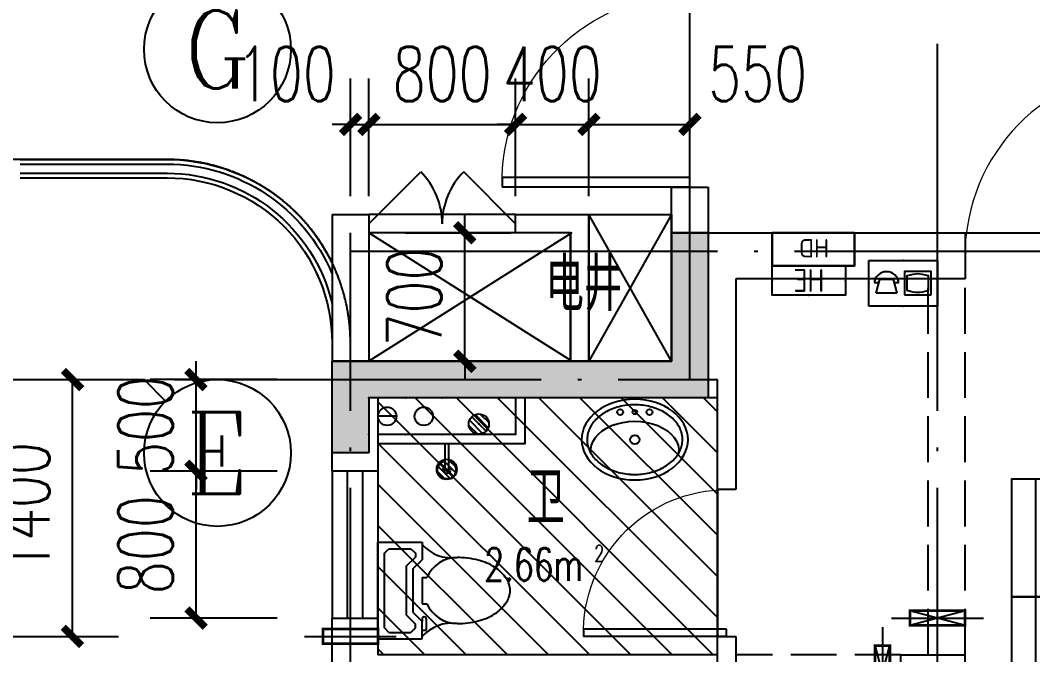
# Model space of a CAD drawing. Extents: x 41972 to 370663, y -1070170 to -56660.
# Drawn here: x 255197 to 260716, y -128537 to -125077 of the extents above; entities that cross this region are included whole.
import ezdxf
from ezdxf.enums import TextEntityAlignment as Align

# ---------------------------------------------------------------- set-up
doc = ezdxf.new("R2010")
doc.units = 0
doc.header["$LTSCALE"] = 1000
doc.header["$MEASUREMENT"] = 0
for name, pattern in [('CG-BZC$0$DASH', [0.35, 0.25, -0.1]), ('DASH', [0.35, 0.25, -0.1]), ('DOTE', [2.42, 2, -0.2, 0.02, -0.2])]:
    doc.linetypes.add(name, pattern=pattern)
doc.layers.get('Defpoints').update_dxf_attribs({"color": 250})
for name, color, linetype in [('0-LH-005填充', 251, 'Continuous'), ('110-bz$0$A-WALL-墙', 4, 'Continuous'), ('110-bz$0$A-WINDOW-门窗', 2, 'Continuous'), ('110-bz$0$A-填充', 8, 'Continuous'), ('110-bz$0$A-洁具及厨具', 157, 'Continuous'), ('A-AXIS_TEXT_轴号文字', 7, 'Continuous'), ('A-AXIS_轴号', 3, 'Continuous'), ('A-COLUMN_结构柱', 4, 'Continuous'), ('A-DOTE_轴线', 215, 'DOTE'), ('A-PUB_DIM_细部尺寸', 64, 'Continuous'), ('A-PUB_HATCH_柱填充', 9, 'Continuous'), ('A-套管', 140, 'Continuous'), ('A-投影线', 5, 'DASH'), ('A-楼板开洞', 1, 'Continuous'), ('A-洁具及厨具', 157, 'Continuous'), ('AXIS_TEXT', 7, 'Continuous'), ('CG-BZC$0$A-套管', 140, 'Continuous'), ('EQUIP-箱柜', 3, 'Continuous'), ('EQUIP-通讯', 3, 'Continuous'), ('fur', 253, 'Continuous'), ('hxt-bzc$0$A-WALL-墙', 4, 'Continuous'), ('hxt-bzc$0$A-WINDOW-门窗', 2, 'Continuous'), ('hxt-bzc$0$A-房间名称', 31, 'Continuous'), ('hxt-bzc$0$A-栏杆、扶手', 163, 'Continuous'), ('hxt-bzc$0$A-看线（阳台、空调板、线脚、雨棚等）', 11, 'Continuous'), ('HXwz$0$A-房间名称', 31, 'Continuous'), ('SG-BZC$0$A-洁具及厨具', 157, 'Continuous'), ('SG-BZC$0$A-立管', 6, 'Continuous'), ('TEL_TEXT', 7, 'Continuous'), ('WALL', 9, 'Continuous')]:
    doc.layers.add(name, color=color, linetype=linetype)
doc.styles.add('_TCH_AXIS', font='COMPLEX', dxfattribs={"bigfont": 'GBCBIG'})
doc.styles.add('_TCH_DIM_T3', font='SIMPLEX', dxfattribs={"width": 0.705882, "bigfont": 'GBCBIG.shx'})
doc.styles.add('_TEL_DIM', font='TSSDENG', dxfattribs={"width": 0.7, "height": 5, "bigfont": 'HZTXT'})
doc.styles.add('COMPLEX', font='COMPLEX')
doc.styles.add('hxt-bzc$0$_TCH_SPACE', font='SIMPLEX', dxfattribs={"bigfont": 'GBCBIG'})
doc.styles.add('HXwz$0$_TCH_SPACE', font='SIMPLEX', dxfattribs={"bigfont": 'GBCBIG'})
doc.styles.get("Standard").update_dxf_attribs({"font": 'gbenor.shx', "bigfont": 'gbcbig.shx'})
doc.dimstyles.new('_TCH_ARCH&&100', dxfattribs={"dimtxt": 297.5, "dimasz": 100, "dimexe": 250, "dimexo": 300, "dimgap": 126.25, "dimtad": 1, "dimdec": 0, "dimzin": 0, "dimdsep": 46, "dimtxsty": '_TCH_DIM_T3', "dimblk": 'ARCHTICK', "dimcen": 0.09, "dimclrt": 7, "dimazin": 2, "dimtfac": 1, "dimtdec": 0, "dimtix": 1, "dimtmove": 2, "dimatfit": 3, "dimfxl": 100, "dimtolj": 1, "dimtzin": 0, "dimarcsym": 0})

# ---------------------------------------------------------------- blocks, each defined once
blk = doc.blocks.new('110-bz$0$A-Toilet-5')
at = {"layer": '110-bz$0$A-洁具及厨具'}
for p, q in [((-264, 0), (-264, 240)), ((-264, 240), (-168, 240)), ((-264, 0), (-264, 240)), ((-264, 240), (-168, 240)), ((-120, 192), (-168, 240)), ((-120, 192), (-168, 240)), ((-72, 240), (-72, 267)), ((-72, 240), (-72, 267)), ((-72, 240), (72, 240)), ((-72, 240), (72, 240)), ((72, 240), (72, 267)), ((72, 240), (72, 267)), ((120, 192), (168, 240)), ((120, 192), (168, 240)), ((216, 264), (156, 264)), ((216, 264), (156, 264)), ((156, 240), (168, 240)), ((156, 240), (168, 240)), ((264, 240), (168, 240)), ((264, 240), (168, 240)), ((216, 240), (216, 264)), ((216, 240), (216, 264)), ((264, 0), (264, 240)), ((264, 0), (264, 240)), ((-228, 180), (-204, 204)), ((-228, 180), (-204, 204)), ((-228, 60), (-228, 180)), ((-228, 60), (-228, 180)), ((-204, 204), (-182.9, 204)), ((-204, 204), (-182.9, 204)), ((-134.9, 156), (-182.9, 204)), ((-134.9, 156), (-182.9, 204)), ((120, 192), (-120, 192)), ((120, 192), (-120, 192)), ((134.9, 156), (182.9, 204)), ((134.9, 156), (182.9, 204)), ((204, 204), (182.9, 204)), ((204, 204), (182.9, 204)), ((204, 204), (228, 180)), ((204, 204), (228, 180)), ((228, 60), (228, 180)), ((228, 60), (228, 180)), ((134.9, 156), (-134.9, 156)), ((134.9, 156), (-134.9, 156)), ((-204, 36), (-228, 60)), ((-204, 36), (-228, 60)), ((228, 60), (204, 36)), ((228, 60), (204, 36)), ((264, 0), (-264, 0)), ((264, 0), (-264, 0)), ((204, 36), (-204, 36)), ((204, 36), (-204, 36))]:
    blk.add_line(p, q, dxfattribs=at)
for centre, radius, start, end in [((0, 604.3), 115.7, 90, 123.5341), ((0, 604.3), 115.7, 90, 123.5341), ((0, 604.3), 115.7, 56.4659, 90), ((0, 604.3), 115.7, 56.4659, 90), ((54.6, 522), 214.5, 123.5341, 147.9946), ((54.6, 522), 214.5, 123.5341, 147.9946), ((-54.6, 522), 214.5, 32.0054, 56.4659), ((-54.6, 522), 214.5, 32.0054, 56.4659), ((141.5, 467.6), 317, 147.9946, 165.4857), ((141.5, 467.6), 317, 147.9946, 165.4857), ((-141.5, 467.6), 317, 14.5143, 32.0054), ((-141.5, 467.6), 317, 14.5143, 32.0054), ((279.2, 432), 459.2, 165.4857, 180), ((279.2, 432), 459.2, 165.4857, 180), ((-279.2, 432), 459.2, 0, 14.5143), ((-279.2, 432), 459.2, 0, 14.5143), ((-393.9, 402.7), 215.9, 311.089, 7.7989), ((-393.9, 402.7), 215.9, 311.089, 7.7989), ((0, 432), 180, 180, 246.4218), ((0, 432), 180, 180, 246.4218), ((0, 432), 180, 293.5782, 0), ((0, 432), 180, 293.5782, 0), ((393.9, 402.7), 215.9, 172.2011, 228.911), ((393.9, 402.7), 215.9, 172.2011, 228.911), ((156, 252), 12, 90, 270), ((156, 252), 12, 90, 270)]:
    blk.add_arc(centre, radius, start, end, dxfattribs=at)
blk = doc.blocks.new('110-bz$0$大便器2')
at = {"layer": '110-bz$0$A-洁具及厨具', "rotation": 180}
blk.add_blockref('110-bz$0$A-Toilet-5', (0, 0), dxfattribs=at)
blk = doc.blocks.new('110-bz$0$linyu')
at = {"layer": '110-bz$0$A-洁具及厨具'}
blk.add_line((0, -10), (0, 10), dxfattribs=at)
for points in [[(0, -50), (0, 50)], [(0, 10), (142.6, 10)], [(0, -10), (142.6, -10)]]:
    blk.add_lwpolyline(points, dxfattribs=at)
for centre, radius, start, end in [((141.8, 0), 50, 191.537, 168.463), ((141.8, 0), 20, 210, 150), ((139.5, 0), 10.5, 287.2381, 72.7619)]:
    blk.add_arc(centre, radius, start, end, dxfattribs=at)
blk = doc.blocks.new('110-bz$0$A-lavabo')
at = {"layer": '110-bz$0$A-洁具及厨具'}
for centre, radius in [((0, 220), 25), ((-80, 70), 16), ((0, 70), 12), ((80, 70), 16)]:
    blk.add_circle(centre, radius, dxfattribs=at)
at = {"layer": '110-bz$0$A-洁具及厨具', "extrusion": (0, 0, -1)}
for centre, major_axis, ratio, start_param, end_param in [((0, 220), (290, 0), 0.758621, -1.570796, 4.712389), ((0, 280), (240, 0), 0.666667, -0.089681, 3.231279)]:
    blk.add_ellipse(centre, major_axis=major_axis, ratio=ratio, start_param=start_param, end_param=end_param, dxfattribs=at)
at = {"layer": '110-bz$0$A-洁具及厨具'}
blk.add_open_spline([(0, 410), (8.5, 410), (16.9, 409.7), (39.7, 408), (54, 406.1), (81.8, 400.6), (95.5, 396.9), (121.6, 388.1), (134.2, 382.9), (157.9, 371), (169, 364.4), (189.6, 350), (199, 342.3), (216, 325.8), (223.5, 317.2), (236.4, 299.3), (241.9, 290), (250.6, 271.2), (254, 261.5), (258.6, 242.2), (259.8, 232.4), (260.2, 212.9), (259.3, 203.1), (255.5, 183.7), (252.5, 174), (244.5, 155.1), (239.5, 145.7), (227.3, 127.6), (220.1, 118.8), (203.9, 102.1), (194.8, 94.1), (174.8, 79.3), (164, 72.5), (140.8, 60.2), (128.5, 54.7), (102.7, 45.3), (89.3, 41.3), (61.6, 35.2), (47.5, 32.9), (18.8, 30.2), (4.3, 29.7), (-24.6, 30.6), (-39, 31.9), (-67.3, 36.2), (-81.2, 39.3), (-108, 47), (-121, 51.7), (-145.6, 62.5), (-157.3, 68.7), (-179, 82.2), (-189.1, 89.6), (-207.4, 105.4), (-215.6, 113.7), (-230, 131.2), (-236.1, 140.3), (-246.4, 158.9), (-250.5, 168.4), (-256.5, 187.6), (-258.5, 197.3), (-260.3, 216.8), (-260.2, 226.6), (-257.8, 246.1), (-255.6, 255.8), (-249.1, 275), (-244.8, 284.5), (-234, 303), (-227.6, 312), (-212.7, 329.3), (-204.3, 337.5), (-185.6, 353.1), (-175.3, 360.3), (-153.2, 373.6), (-141.4, 379.6), (-116.4, 390), (-103.3, 394.5), (-76.3, 401.9), (-62.3, 404.7), (-33.9, 408.7), (-19.5, 409.8), (-3.3, 410), (-1.7, 410), (0, 410)], degree=3, knots=[-1.570796, -1.570796, -1.570796, -1.570796, -1.475892, -1.475892, -1.313537, -1.313537, -1.151182, -1.151182, -0.988827, -0.988827, -0.826472, -0.826472, -0.664117, -0.664117, -0.501762, -0.501762, -0.339408, -0.339408, -0.177053, -0.177053, -0.014698, -0.014698, 0.147657, 0.147657, 0.310012, 0.310012, 0.472367, 0.472367, 0.634722, 0.634722, 0.797077, 0.797077, 0.959432, 0.959432, 1.121787, 1.121787, 1.284142, 1.284142, 1.446497, 1.446497, 1.608852, 1.608852, 1.771206, 1.771206, 1.933561, 1.933561, 2.095916, 2.095916, 2.258271, 2.258271, 2.420626, 2.420626, 2.582981, 2.582981, 2.745336, 2.745336, 2.907691, 2.907691, 3.070046, 3.070046, 3.232401, 3.232401, 3.394756, 3.394756, 3.557111, 3.557111, 3.719466, 3.719466, 3.88182, 3.88182, 4.044175, 4.044175, 4.20653, 4.20653, 4.368885, 4.368885, 4.53124, 4.53124, 4.693595, 4.693595, 4.712389, 4.712389, 4.712389, 4.712389], dxfattribs=at)
blk = doc.blocks.new('$equip$00001887')
at = {"color": 0, "linetype": 'Continuous'}
for p, q in [((-0.75, 0.5), (0.75, 0.5)), ((-0.75, -0.5), (-0.75, 0.5)), ((0.75, 0.5), (0.75, -0.5)), ((0.027, 0.263), (0.027, -0.256)), ((0.027, 0.263), (0.61, 0.263)), ((0.61, -0.256), (0.61, 0.263)), ((-0.631, 0.015), (-0.533, 0.015)), ((-0.59, -0.215), (-0.51, 0.09)), ((-0.51, 0.09), (-0.51, 0.09)), ((-0.51, 0.09), (-0.215, 0.09)), ((-0.215, 0.09), (-0.135, -0.215)), ((-0.193, 0.015), (-0.095, 0.015)), ((0.081, 0.166), (0.16, 0.185)), ((0.081, 0.166), (0.081, -0.159)), ((0.16, 0.185), (0.222, 0.199)), ((0.222, 0.199), (0.273, 0.207)), ((0.273, 0.207), (0.319, 0.21)), ((0.319, 0.21), (0.364, 0.207)), ((0.364, 0.207), (0.415, 0.199)), ((0.415, 0.199), (0.477, 0.185)), ((0.477, 0.185), (0.556, 0.166)), ((0.556, -0.159), (0.556, 0.166)), ((-0.135, -0.215), (-0.59, -0.215)), ((0.16, -0.179), (0.081, -0.159)), ((0.222, -0.193), (0.16, -0.179)), ((0.273, -0.201), (0.222, -0.193)), ((0.319, -0.204), (0.273, -0.201)), ((0.364, -0.201), (0.319, -0.204)), ((0.415, -0.193), (0.364, -0.201)), ((0.477, -0.179), (0.415, -0.193)), ((0.556, -0.159), (0.477, -0.179)), ((0.027, -0.256), (0.61, -0.256)), ((0.75, -0.5), (-0.75, -0.5))]:
    blk.add_line(p, q, dxfattribs=at)
blk.add_arc((-0.363, -0.017), 0.27, 6.9897, 173.0103, dxfattribs=at)
for p in [(0, 0.5), (-0.75, 0), (0.75, 0), (0, -0.5)]:
    blk.add_point(p)
at = {"layer": 'TEL_TEXT', "style": '_TEL_DIM', "flags": 1}
blk.add_attdef('A', text='', height=0.00002, dxfattribs=at).set_placement((0, 0), align=Align.MIDDLE_CENTER)
blk = doc.blocks.new('$equip$00002710')
for p, q in [((-0.75, 0.6), (-0.75, 0)), ((0.75, 0.6), (-0.75, 0.6)), ((0.75, 0), (0.75, 0.6)), ((-0.75, 0), (0.75, 0))]:
    blk.add_line(p, q)
blk.add_lwpolyline([(-0.75, 0.6), (-0.75, 0), (0.75, 0), (0.75, 0.6), (-0.75, 0.6), (-0.75, 0)])
for p in [(0, 0.6), (-0.75, 0.3), (0.75, 0.3), (0, 0)]:
    blk.add_point(p)
at = {"color": 7}
blk.add_attdef('$TEXT$', text='', height=0.5, dxfattribs=at).set_placement((0, 0.3), align=Align.MIDDLE_CENTER)
at = {"color": 7, "style": '_TEL_DIM', "flags": 1}
for tag in ['A', 'REMARK']:
    blk.add_attdef(tag, text='', height=0.00002, dxfattribs=at).set_placement((0, 0), align=Align.MIDDLE_CENTER)
blk = doc.blocks.new('$equip$00002334')
for p, q in [((-0.75, 0.304), (-0.75, -0.296)), ((0.75, 0.304), (-0.75, 0.304)), ((0.75, -0.296), (0.75, 0.304)), ((-0.75, -0.296), (0.75, -0.296))]:
    blk.add_line(p, q)
blk.add_lwpolyline([(-0.75, 0.304), (0.75, 0.304), (0.75, -0.296), (-0.75, -0.296), (-0.75, 0.304), (0.75, 0.304)])
for p in [(0, 0.304), (-0.75, 0.004), (0.75, 0.004), (0, -0.296)]:
    blk.add_point(p)
at = {"color": 7, "style": '_TEL_DIM'}
blk.add_attdef('$TEXT$', text='', height=0.4, dxfattribs=at).set_placement((-0.012, 0.028), align=Align.MIDDLE_CENTER)
at = {"color": 7, "flags": 1}
blk.add_attdef('A', text='', height=0.00002, dxfattribs=at).set_placement((0, 0), align=Align.MIDDLE_CENTER)
blk = doc.blocks.new('110-bz$0$$WINLIB2D$00000001')
at = {"color": 0}
for points in [[(-0.5, 0.5), (-0.5, -0.5)], [(-0.5, 0.5), (0.5, 0.5)], [(0.5, -0.5), (0.5, 0.5)], [(0.5, 0.1667), (-0.5, 0.1667)], [(0.5, -0.1667), (-0.5, -0.1667)], [(-0.5, -0.5), (0.5, -0.5)]]:
    blk.add_lwpolyline(points, dxfattribs=at)
blk = doc.blocks.new('110-bz$0$$DorLib2D$00000001')
for p, q in [((0.45, 0.975), (0.5, 0.975)), ((0.45, 0), (0.45, 0.975)), ((0.5, 0), (0.5, 0.975)), ((0.5, 0), (0.45, 0))]:
    blk.add_line(p, q)
at = {"lineweight": 13}
blk.add_arc((0.475, 0), 0.975, 91.4693, 180, dxfattribs=at)
blk = doc.blocks.new('$plan$00002591')
at = {"layer": 'fur'}
for p, q in [((800, -693.3), (800, 0)), ((1440, -693.3), (1440, 0)), ((2080, -133.3), (800, -133.3)), ((0, -800), (693.3, -800)), ((133.3, -800), (133.3, -2080))]:
    blk.add_line(p, q, dxfattribs=at)
blk.add_lwpolyline([(800, -693.3, 0.414214), (693.3, -800), (693.3, -1440), (693.3, -2080), (0, -2080), (0, -1440), (693.3, -1440), (0, -1440), (0, -800, -0.414214), (800, 0), (1440, 0), (2080, 0), (2080, -693.3), (1440, -693.3)], format="xyb", close=True, dxfattribs=at)
blk.add_circle((1440, -1440), 400, dxfattribs=at)
blk.add_arc((800, -800), 666.7, 90, 180, dxfattribs=at)
blk = doc.blocks.new('110-bz')
at = {"layer": '110-bz$0$A-填充'}
h = blk.add_hatch(dxfattribs=at)
h.set_pattern_fill('ANSI31,_O', color=8, scale=100)
h.set_pattern_definition([(45, (0, 0), (-112.2532, 112.2532), [])])
h.paths.add_polyline_path([(12900, 1450), (14750, 1450), (14750, 2850), (12900, 2850)])
at = {"layer": '110-bz$0$A-WALL-墙'}
for p, q in [((13150, 3750), (11550, 3750)), ((11550, 3750), (11550, 3500)), ((13150, 3750), (13150, 3050)), ((11550, 3500), (12800, 3500)), ((12800, 3500), (12800, 2950)), ((13150, 3050), (15000, 3050)), ((15000, 2450), (15000, 3050)), ((12800, 2950), (12800, 2350)), ((12900, 2850), (14750, 2850)), ((12900, 2350), (12900, 2850)), ((14750, 2850), (14750, 2450)), ((14750, 2450), (15000, 2450)), ((12800, 2350), (12900, 2350)), ((15000, 1650), (14750, 1650)), ((14750, 1650), (14750, 1450)), ((15000, 1350), (15000, 1650)), ((12900, 1550), (12800, 1550)), ((12800, 1550), (12800, 1450)), ((12900, 1450), (12900, 1550)), ((11900, 1450), (11550, 1450)), ((11550, 300), (11550, 1450)), ((11900, 1350), (11900, 1450)), ((12800, 1450), (12800, 1350)), ((12900, 1450), (14750, 1450))]:
    blk.add_line(p, q, dxfattribs=at)
at = {"layer": '110-bz$0$A-WINDOW-门窗'}
for p, q in [((11550, 3750), (10500, 3750)), ((12900, 2350), (12900, 1550))]:
    blk.add_line(p, q, dxfattribs=at)
at = {"layer": '110-bz$0$A-洁具及厨具'}
for points in [[(13950, 2850), (13950, 2600), (14750, 2600)], [(14000, 2850), (14000, 2650), (14750, 2650)]]:
    blk.add_lwpolyline(points, dxfattribs=at)
at = {"layer": 'A-投影线'}
for p, q in [((11550, 1450), (11550, 3550)), ((11750, 1450), (11750, 3550)), ((11900, 1450), (12800, 1450))]:
    blk.add_line(p, q, dxfattribs=at)
at = {"rotation": 180}
blk.add_blockref('$plan$00002591', (11296.7, 326.5), dxfattribs=at)
at = {"layer": '110-bz$0$A-WINDOW-门窗'}
for name, p, xscale, yscale, zscale, rotation in [('110-bz$0$$DorLib2D$00000001', (11025, 3625), 1050, -1050, 250, 180), ('110-bz$0$$WINLIB2D$00000001', (14875, 2050), 800, -250, 250, 270.000000000001), ('110-bz$0$$DorLib2D$00000001', (12850, 1950), 800, 800, 100, 270)]:
    blk.add_blockref(name, p, dxfattribs=dict(at, xscale=xscale, yscale=yscale, zscale=zscale, rotation=rotation))
at = {"layer": '110-bz$0$A-洁具及厨具', "xscale": -1}
for name, p, rotation in [('110-bz$0$A-lavabo', (13350, 2842.9), 180), ('110-bz$0$大便器2', (14750, 1800), 270)]:
    blk.add_blockref(name, p, dxfattribs=dict(at, rotation=rotation))
at = {"layer": '110-bz$0$A-洁具及厨具', "rotation": 270}
blk.add_blockref('110-bz$0$linyu', (14375, 2600), dxfattribs=at)
at = {"layer": 'EQUIP-箱柜'}
ref = blk.add_blockref('$equip$00002710', (12401.1, 3410.7), dxfattribs=dict(at, xscale=266.1120332639999, yscale=266.1120332639999, zscale=266.1120332639999))
ref.add_attrib('$TEXT$', 'HE', dxfattribs={"layer": '0', "color": 7, "height": 124.74}).set_placement((12401.1, 3490.5), align=Align.MIDDLE_CENTER)
at = {"layer": 'EQUIP-通讯'}
ref = blk.add_blockref('$equip$00002334', (12376.2, 3658.9), dxfattribs=dict(at, xscale=299.3759999999999, yscale=299.3759999999999, zscale=299.3759999999999))
ref.add_attrib('$TEXT$', 'HD', dxfattribs={"layer": '0', "color": 7, "height": 99.79, "style": '_TEL_DIM'}).set_placement((12373.1, 3666.2), align=Align.MIDDLE_CENTER)
at = {"layer": 'EQUIP-通讯', "xscale": -249.48, "yscale": 249.48, "zscale": 249.48}
blk.add_blockref('$equip$00001887', (11887.1, 3475.3), dxfattribs=at)
blk = doc.blocks.new('$lvtry$00000171')
for p, q in [((-74.2, 10.6), (-10.6, 74.2)), ((-69.8, -27.4), (27.4, 69.8)), ((-53, -53), (53, 53)), ((-27.4, -69.8), (69.8, 27.4)), ((10.6, -74.2), (74.2, -10.6))]:
    blk.add_line(p, q)
blk.add_circle((0, 0), 75)
blk.add_point((0, 0))
blk = doc.blocks.new('SG-BZC$0$ASDGASDF151')
at = {"layer": 'SG-BZC$0$A-立管'}
blk.add_lwpolyline([(50, -100), (150, -100)], dxfattribs=at)
blk.add_circle((100, -100), 50, dxfattribs=at)
for p in [(0, 0), (200, 0), (0, -200), (200, -200)]:
    blk.add_point(p, dxfattribs=at)
blk = doc.blocks.new('SG-BZC$0$立管%%c100')
at = {"layer": 'SG-BZC$0$A-立管'}
blk.add_circle((100, -100), 50, dxfattribs=at)
for p in [(0, 0), (200, 0), (0, -200), (200, -200)]:
    blk.add_point(p, dxfattribs=at)
blk = doc.blocks.new('SG-BZC$0$$lvtry$00000171')
for p, q in [((-74.2, 10.6), (-10.6, 74.2)), ((-69.8, -27.4), (27.4, 69.8)), ((-53, -53), (53, 53)), ((-27.4, -69.8), (69.8, 27.4)), ((10.6, -74.2), (74.2, -10.6))]:
    blk.add_line(p, q)
blk.add_circle((0, 0), 75)
blk.add_point((0, 0))
blk = doc.blocks.new('SG-BZC')
at = {"layer": 'SG-BZC$0$A-洁具及厨具', "xscale": -0.7333, "yscale": 0.7333, "zscale": 0.7333, "rotation": 90}
blk.add_blockref('SG-BZC$0$$lvtry$00000171', (2825, 3560.5), dxfattribs=at)
at = {"layer": 'SG-BZC$0$A-立管', "xscale": -0.9979199999999996, "yscale": 0.9979199999999996, "zscale": 0.9979199999999996}
for name, rotation in [('SG-BZC$0$立管%%c100', 270), ('SG-BZC$0$ASDGASDF151', 180)]:
    blk.add_blockref(name, (3050, 3750.4), dxfattribs=dict(at, rotation=rotation))
blk = doc.blocks.new('CG-BZC$0$P-套管（卫生间排风洞）')
at = {"layer": 'CG-BZC$0$A-套管'}
blk.add_line((-250, 0), (250, 0), dxfattribs=at)
at = {"layer": 'CG-BZC$0$A-套管', "linetype": 'CG-BZC$0$DASH', "ltscale": 0.5, "const_width": 15}
blk.add_lwpolyline([(150, 40), (-150, 40), (-150, -40), (150, -40)], close=True, dxfattribs=at)
blk = doc.blocks.new('P-套管（空调预留洞低位）')
at = {"layer": 'A-套管', "ltscale": 0.5}
blk.add_line((250, 0), (-250, 0), dxfattribs=at)
at = {"layer": 'A-套管', "linetype": 'DASH', "ltscale": 0.5, "const_width": 15}
blk.add_lwpolyline([(-150, 40), (150, 40), (150, -40), (-150, -40)], close=True, dxfattribs=at)
at = {"layer": 'A-套管', "ltscale": 0.5}
for points in [[(-150, 40), (150, -40)], [(-150, -40), (150, 40)]]:
    blk.add_lwpolyline(points, dxfattribs=at)
blk = doc.blocks.new('CG-BZC')
at = {"layer": 'A-套管', "xscale": -1}
for p, rotation in [((9439.7, -6150), 180), ((9739.7, -6450), 270)]:
    blk.add_blockref('P-套管（空调预留洞低位）', p, dxfattribs=dict(at, rotation=rotation))
at = {"layer": 'CG-BZC$0$A-套管', "rotation": 179.9999999999999}
blk.add_blockref('CG-BZC$0$P-套管（卫生间排风洞）', (12639.7, -6250), dxfattribs=at)
blk = doc.blocks.new('A$C18840BC2')
at = {"layer": 'A-PUB_HATCH_柱填充'}
blk.add_hatch(color=256, dxfattribs=at).paths.add_polyline_path([(9350, 4350), (11200, 4350), (11200, 4050), (11400, 4050), (11400, 4550), (9550, 4550), (9549.7, 5250.1), (9349.7, 5250), (9350, 4350)])
at = {"layer": 'A-COLUMN_结构柱'}
for p, q in [((9549.7, 5250.1), (9349.7, 5250)), ((9349.7, 5250), (9350, 4350)), ((9550, 4550), (9549.7, 5250.1)), ((11400, 4550), (9550, 4550)), ((11400, 4050), (11400, 4550)), ((9350, 4350), (11200, 4350)), ((11200, 4350), (11200, 4050)), ((11200, 4050), (11400, 4050))]:
    blk.add_line(p, q, dxfattribs=at)
blk = doc.blocks.new('hxt-bzc$0$$DorLib2D$00000001')
for p, q in [((0.45, 0.975), (0.5, 0.975)), ((0.45, 0), (0.45, 0.975)), ((0.5, 0), (0.5, 0.975)), ((0.5, 0), (0.45, 0))]:
    blk.add_line(p, q)
at = {"lineweight": 13}
blk.add_arc((0.475, 0), 0.975, 91.4693, 180, dxfattribs=at)
blk = doc.blocks.new('$DorLib2D$00000116')
at = {"color": 0}
for p, q in [((-0.5, 0), (-0.1464, 0.3536)), ((0.5, 0), (0.1464, 0.3536))]:
    blk.add_line(p, q, dxfattribs=at)
for centre, start, end in [((-0.5, 0), 0, 45), ((0.5, 0), 135, 180)]:
    blk.add_arc(centre, 0.5, start, end, dxfattribs=at)
blk = doc.blocks.new('hxt-bzc')
at = {"layer": '0-LH-005填充'}
blk.add_lwpolyline([(1799.7, -1400), (1350, -1400), (1350, -2200), (1799.7, -2200)], close=True, dxfattribs=at)
for points in [[(1350, -1400), (1799.7, -2200)], [(1350, -2200.2), (1799.7, -1400)]]:
    blk.add_lwpolyline(points, dxfattribs=at)
at = {"layer": 'A-楼板开洞'}
for p, q in [((1893, -1500), (3000, -2200)), ((1893.3, -2200), (3000, -1500))]:
    blk.add_line(p, q, dxfattribs=at)
blk.add_lwpolyline([(1899.7, -1500), (3000, -1500), (3000, -2200), (1899.7, -2200)], close=True, dxfattribs=at)
at = {"layer": 'hxt-bzc$0$A-WALL-墙'}
for p, q in [((1350, -1250), (1150, -1250)), ((1150, -1250), (1150, -1500)), ((1350, -1500), (1350, -1250)), ((1799.7, -1400), (1799.7, -2200)), ((2200, -1400), (1799.7, -1400)), ((2200, -1500), (2200, -1400)), ((3200, -1400), (3000, -1400)), ((3000, -1400), (3000, -1500)), ((3200, -1400), (3200, -2200)), ((1150, -1500), (1350, -1500)), ((1899.7, -1500), (1899.7, -2200)), ((1899.7, -1500), (2200, -1500)), ((3000, -1500), (3000, -2200)), ((1899.7, -2200), (1799.7, -2200)), ((3200, -2200), (3000, -2200))]:
    blk.add_line(p, q, dxfattribs=at)
at = {"layer": 'hxt-bzc$0$A-WINDOW-门窗'}
for p, q in [((2200, -1400), (3000, -1400)), ((2200, -1500), (3000, -1500))]:
    blk.add_line(p, q, dxfattribs=at)
at = {"layer": 'hxt-bzc$0$A-栏杆、扶手'}
for points in [[(4900, -1125), (4100, -1125, 0.302776), (3200, -1725, 0.287492)], [(4900, -1175), (4100, -1175, 0.347497), (3200, -1886.4, 0.347497)]]:
    blk.add_lwpolyline(points, format="xyb", dxfattribs=at)
at = {"layer": 'hxt-bzc$0$A-看线（阳台、空调板、线脚、雨棚等）'}
for points in [[(4900, -1100), (4100, -1100, 0.287492), (3200, -1664.1, 0.287492)], [(4900, -1200), (4100, -1200, 0.414214), (3200, -2100, 1)]]:
    blk.add_lwpolyline(points, format="xyb", dxfattribs=at)
at = {"layer": 'hxt-bzc$0$A-WINDOW-门窗'}
for name, p, xscale, yscale, zscale, rotation in [('hxt-bzc$0$$DorLib2D$00000001', (1250, -725), 1050, 1050, 200, 270), ('$DorLib2D$00000116', (2600, -1450), -800, 800, 100, 2.566850922186089e-12)]:
    blk.add_blockref(name, p, dxfattribs=dict(at, xscale=xscale, yscale=yscale, zscale=zscale, rotation=rotation))
blk = doc.blocks.new('_AXISO')
blk.add_circle((0, 0), 0.5)
at = {"layer": 'AXIS_TEXT', "style": 'COMPLEX', "width": 1.041667}
blk.add_attdef('A', text='', height=0.56, dxfattribs=at).set_placement((-0.25, -0.28), (0.25, -0.28), align=Align.FIT)
blk = doc.blocks.new('_ArchTick')
at = {"color": 0, "linetype": 'ByBlock', "const_width": 0.4}
blk.add_lwpolyline([(-0.5, -0.5), (0.5, 0.5)], dxfattribs=at)
blk = doc.blocks.new('*D5204')
at = {"layer": 'A-AXIS_轴号', "color": 0, "lineweight": -2, "transparency": 16777216}
for p, q in [((28249.1, 14650), (28835, 14650)), ((28585, 13250), (28585, 14650)), ((28249.1, 13250), (28835, 13250))]:
    blk.add_line(p, q, dxfattribs=at)
at = {"layer": 'Defpoints', "color": 0, "transparency": 16777216}
for p in [(27949.1, 14650), (28585, 14650), (27949.1, 13250)]:
    blk.add_point(p, dxfattribs=at)
at = {"layer": 'A-AXIS_轴号', "color": 0, "lineweight": -2, "transparency": 16777216, "xscale": 100, "yscale": 100, "zscale": 100}
for p, rotation in [((28585, 14650), 90), ((28585, 13250), 270)]:
    blk.add_blockref('_ArchTick', p, dxfattribs=dict(at, rotation=rotation))
at = {"layer": 'A-AXIS_轴号', "color": 7, "transparency": 16777216, "insert": (28310, 13950), "char_height": 297.5, "attachment_point": 5, "rotation": 90, "style": '_TCH_DIM_T3'}
blk.add_mtext('\\A1;1400', dxfattribs=at)
blk = doc.blocks.new('*D5584')
at = {"layer": 'A-PUB_DIM_细部尺寸', "color": 0, "lineweight": -2, "transparency": 16777216}
for p, q in [((258297.3, -162699.3), (258297.3, -162058)), ((258847, -162699.3), (258847, -162058)), ((258297.3, -162308), (258847, -162308))]:
    blk.add_line(p, q, dxfattribs=at)
at = {"layer": 'Defpoints', "color": 0, "transparency": 16777216}
for p in [(258847, -162308), (258297.3, -162999.3), (258847, -162999.3)]:
    blk.add_point(p, dxfattribs=at)
at = {"layer": 'A-PUB_DIM_细部尺寸', "color": 0, "lineweight": -2, "transparency": 16777216, "xscale": 100, "yscale": 100, "zscale": 100, "rotation": 180}
blk.add_blockref('_ArchTick', (258297.3, -162308), dxfattribs=at)
at = {"layer": 'A-PUB_DIM_细部尺寸', "color": 0, "lineweight": -2, "transparency": 16777216, "xscale": 100, "yscale": 100, "zscale": 100}
blk.add_blockref('_ArchTick', (258847, -162308), dxfattribs=at)
at = {"layer": 'A-PUB_DIM_细部尺寸', "color": 7, "transparency": 16777216, "insert": (259217, -162033), "char_height": 297.5, "attachment_point": 5, "style": '_TCH_DIM_T3'}
blk.add_mtext('\\A1;550', dxfattribs=at)
blk = doc.blocks.new('*D5585')
at = {"layer": 'A-PUB_DIM_细部尺寸', "color": 0, "lineweight": -2, "transparency": 16777216}
for p, q in [((257897, -162699.3), (257897, -162058)), ((258297.3, -162699.3), (258297.3, -162058)), ((257897, -162308), (257797, -162308)), ((257897, -162308), (258297.3, -162308)), ((258297.3, -162308), (258397.3, -162308))]:
    blk.add_line(p, q, dxfattribs=at)
at = {"layer": 'Defpoints', "color": 0, "transparency": 16777216}
for p in [(258297.3, -162308), (257897, -162999.3), (258297.3, -162999.3)]:
    blk.add_point(p, dxfattribs=at)
at = {"layer": 'A-PUB_DIM_细部尺寸', "color": 0, "lineweight": -2, "transparency": 16777216, "xscale": 100, "yscale": 100, "zscale": 100}
blk.add_blockref('_ArchTick', (257897, -162308), dxfattribs=at)
at = {"layer": 'A-PUB_DIM_细部尺寸', "color": 0, "lineweight": -2, "transparency": 16777216, "xscale": 100, "yscale": 100, "zscale": 100, "rotation": 180}
blk.add_blockref('_ArchTick', (258297.3, -162308), dxfattribs=at)
at = {"layer": 'A-PUB_DIM_细部尺寸', "color": 7, "transparency": 16777216, "insert": (258097.1, -162033), "char_height": 297.5, "attachment_point": 5, "style": '_TCH_DIM_T3'}
blk.add_mtext('\\A1;400', dxfattribs=at)
blk = doc.blocks.new('*D5586')
at = {"layer": 'A-PUB_DIM_细部尺寸', "color": 0, "lineweight": -2, "transparency": 16777216}
for p, q in [((257097, -162699.3), (257097, -162058)), ((257897, -162699.3), (257897, -162058)), ((257097, -162308), (257897, -162308))]:
    blk.add_line(p, q, dxfattribs=at)
at = {"layer": 'Defpoints', "color": 0, "transparency": 16777216}
for p in [(257897, -162308), (257097, -162999.3), (257897, -162999.3)]:
    blk.add_point(p, dxfattribs=at)
at = {"layer": 'A-PUB_DIM_细部尺寸', "color": 0, "lineweight": -2, "transparency": 16777216, "xscale": 100, "yscale": 100, "zscale": 100, "rotation": 180}
blk.add_blockref('_ArchTick', (257097, -162308), dxfattribs=at)
at = {"layer": 'A-PUB_DIM_细部尺寸', "color": 0, "lineweight": -2, "transparency": 16777216, "xscale": 100, "yscale": 100, "zscale": 100}
blk.add_blockref('_ArchTick', (257897, -162308), dxfattribs=at)
at = {"layer": 'A-PUB_DIM_细部尺寸', "color": 7, "transparency": 16777216, "insert": (257497, -162033), "char_height": 297.5, "attachment_point": 5, "style": '_TCH_DIM_T3'}
blk.add_mtext('\\A1;800', dxfattribs=at)
blk = doc.blocks.new('*D5587')
at = {"layer": 'A-PUB_DIM_细部尺寸', "color": 0, "lineweight": -2, "transparency": 16777216}
for p, q in [((256997, -162699.3), (256997, -162058)), ((257097, -162699.3), (257097, -162058)), ((256997, -162308), (256897, -162308)), ((256997, -162308), (257097, -162308)), ((257097, -162308), (257197, -162308))]:
    blk.add_line(p, q, dxfattribs=at)
at = {"layer": 'Defpoints', "color": 0, "transparency": 16777216}
for p in [(257097, -162308), (256997, -162999.3), (257097, -162999.3)]:
    blk.add_point(p, dxfattribs=at)
at = {"layer": 'A-PUB_DIM_细部尺寸', "color": 0, "lineweight": -2, "transparency": 16777216, "xscale": 100, "yscale": 100, "zscale": 100}
blk.add_blockref('_ArchTick', (256997, -162308), dxfattribs=at)
at = {"layer": 'A-PUB_DIM_细部尺寸', "color": 0, "lineweight": -2, "transparency": 16777216, "xscale": 100, "yscale": 100, "zscale": 100, "rotation": 180}
blk.add_blockref('_ArchTick', (257097, -162308), dxfattribs=at)
at = {"layer": 'A-PUB_DIM_细部尺寸', "color": 7, "transparency": 16777216, "insert": (256647, -162033), "char_height": 297.5, "attachment_point": 5, "style": '_TCH_DIM_T3'}
blk.add_mtext('\\A1;100', dxfattribs=at)
blk = doc.blocks.new('*D5660')
at = {"layer": 'A-PUB_DIM_细部尺寸', "color": 0, "lineweight": -2, "transparency": 16777216}
for p, q in [((257620.2, -162899.3), (257620.2, -162799.3)), ((257297, -162899.3), (257870.2, -162899.3)), ((257620.2, -163599.3), (257620.2, -162899.3)), ((257297, -163599.3), (257870.2, -163599.3)), ((257620.2, -163599.3), (257620.2, -163699.3))]:
    blk.add_line(p, q, dxfattribs=at)
at = {"layer": 'Defpoints', "color": 0, "transparency": 16777216}
for p in [(256997, -162899.3), (257620.2, -162899.3), (256997, -163599.3)]:
    blk.add_point(p, dxfattribs=at)
at = {"layer": 'A-PUB_DIM_细部尺寸', "color": 0, "lineweight": -2, "transparency": 16777216, "xscale": 100, "yscale": 100, "zscale": 100}
for p, rotation in [((257620.2, -162899.3), 270), ((257620.2, -163599.3), 90)]:
    blk.add_blockref('_ArchTick', p, dxfattribs=dict(at, rotation=rotation))
at = {"layer": 'A-PUB_DIM_细部尺寸', "color": 7, "transparency": 16777216, "insert": (257345.2, -163249.3), "char_height": 297.5, "attachment_point": 5, "rotation": 90, "style": '_TCH_DIM_T3'}
blk.add_mtext('\\A1;700', dxfattribs=at)
blk = doc.blocks.new('*D5661')
at = {"layer": 'A-PUB_DIM_细部尺寸', "color": 0, "lineweight": -2, "transparency": 16777216}
for p, q in [((256597, -164199.3), (255905.1, -164199.3)), ((256155.1, -164999.3), (256155.1, -164199.3)), ((256597, -164999.3), (255905.1, -164999.3))]:
    blk.add_line(p, q, dxfattribs=at)
at = {"layer": 'Defpoints', "color": 0, "transparency": 16777216}
for p in [(256155.1, -164199.3), (256897, -164199.3), (256897, -164999.3)]:
    blk.add_point(p, dxfattribs=at)
at = {"layer": 'A-PUB_DIM_细部尺寸', "color": 0, "lineweight": -2, "transparency": 16777216, "xscale": 100, "yscale": 100, "zscale": 100}
for p, rotation in [((256155.1, -164199.3), 90), ((256155.1, -164999.3), 270)]:
    blk.add_blockref('_ArchTick', p, dxfattribs=dict(at, rotation=rotation))
at = {"layer": 'A-PUB_DIM_细部尺寸', "color": 7, "transparency": 16777216, "insert": (255880.1, -164599.3), "char_height": 297.5, "attachment_point": 5, "rotation": 90, "style": '_TCH_DIM_T3'}
blk.add_mtext('\\A1;800', dxfattribs=at)
blk = doc.blocks.new('*D5662')
at = {"layer": 'A-PUB_DIM_细部尺寸', "color": 0, "lineweight": -2, "transparency": 16777216}
for p, q in [((256155.1, -163699.3), (256155.1, -163599.3)), ((256597, -163699.3), (255905.1, -163699.3)), ((256155.1, -164199.3), (256155.1, -163699.3)), ((256597, -164199.3), (255905.1, -164199.3)), ((256155.1, -164199.3), (256155.1, -164299.3))]:
    blk.add_line(p, q, dxfattribs=at)
at = {"layer": 'Defpoints', "color": 0, "transparency": 16777216}
for p in [(256155.1, -163699.3), (256897, -163699.3), (256897, -164199.3)]:
    blk.add_point(p, dxfattribs=at)
at = {"layer": 'A-PUB_DIM_细部尺寸', "color": 0, "lineweight": -2, "transparency": 16777216, "xscale": 100, "yscale": 100, "zscale": 100}
for p, rotation in [((256155.1, -163699.3), 270), ((256155.1, -164199.3), 90)]:
    blk.add_blockref('_ArchTick', p, dxfattribs=dict(at, rotation=rotation))
at = {"layer": 'A-PUB_DIM_细部尺寸', "color": 7, "transparency": 16777216, "insert": (255880.1, -163949.3), "char_height": 297.5, "attachment_point": 5, "rotation": 90, "style": '_TCH_DIM_T3'}
blk.add_mtext('\\A1;500', dxfattribs=at)
blk = doc.blocks.new('HXwz')
at = {"layer": 'hxt-bzc$0$A-房间名称', "style": 'hxt-bzc$0$_TCH_SPACE'}
blk.add_text('电井', height=289.36, dxfattribs=at).set_placement((119564.1, 3323.2))
at = {"layer": 'HXwz$0$A-房间名称', "style": 'HXwz$0$_TCH_SPACE'}
blk.add_text('卫', height=289.4, dxfattribs=at).set_placement((119460.6, 2160))
at = {"layer": 'HXwz$0$A-房间名称', "style": 'HXwz$0$_TCH_SPACE', "width": 0.705882}
for s, height, p in [('2', 89.2, (119829, 1957.9)), ('2.66m', 178.5, (119229, 1852.9))]:
    blk.add_text(s, height=height, dxfattribs=at).set_placement(p)
blk = doc.blocks.new('A$C5F987C3E')
at = {"layer": 'A-AXIS_轴号'}
for p in [(27466.7, 14650), (29092.1, 14532.8)]:
    blk.add_line(p, (28975, 14650), dxfattribs=at)
at = {"layer": 'A-DOTE_轴线'}
for p, q in [((31950, 14650), (31950, 27200)), ((33300, 4800), (33300, 27200)), ((30100, 4800), (30100, 15450)), ((30100, 15350), (35950, 15350)), ((24300, 14650), (32100, 14650)), ((32100, 13050), (32100, 14650))]:
    blk.add_line(p, q, dxfattribs=at)
blk.add_lwpolyline([(29100, 15850), (27300, 15850)], dxfattribs=at)
blk.add_lwpolyline([(30100, 14850, 0.414214), (29100, 15850, 0.414214)], format="xyb", dxfattribs=at)
at = {"layer": 'A-AXIS_轴号'}
ref = blk.add_blockref('_AXISO', (29375, 16450), dxfattribs=dict(at, xscale=800, yscale=800, zscale=800))
ref.add_attrib('A', 'G', dxfattribs={"layer": 'A-AXIS_TEXT_轴号文字', "height": 425.2, "style": '_TCH_AXIS'}).set_placement((29192.7, 16237.4), (29557.2, 16237.4), align=Align.FIT)
ref = blk.add_blockref('_AXISO', (29375, 14250), dxfattribs=dict(at, xscale=800, yscale=800, zscale=800))
ref.add_attrib('A', 'E', dxfattribs={"layer": 'A-AXIS_TEXT_轴号文字', "height": 445.4, "style": '_TCH_AXIS'}).set_placement((29205.3, 14027.3), (29544.6, 14027.3), align=Align.FIT)
dim = blk.add_aligned_dim(p1=(27949.1, 13250), p2=(27949.1, 14650), distance=-635.9, dimstyle='_TCH_ARCH&&100', dxfattribs=at)
dim.commit()
dim.dimension.update_dxf_attribs({"geometry": '*D5204', "text_midpoint": (28310, 13950)})
blk = doc.blocks.new('sdcc')
at = {"layer": 'A-PUB_DIM_细部尺寸'}
for base, p1, p2, picture, middle in [((257097, -162308), (256997, -162999.3), (257097, -162999.3), '*D5587', (256647, -162033)), ((258847, -162308), (258297.3, -162999.3), (258847, -162999.3), '*D5584', (259217, -162033))]:
    dim = blk.add_linear_dim(base=base, p1=p1, p2=p2, angle=0, dimstyle='_TCH_ARCH&&100', dxfattribs=at)
    dim.commit()
    dim.dimension.update_dxf_attribs({"geometry": picture, "text_midpoint": middle, "dimtype": 161})
for p1, p2, distance, picture, middle in [((257097, -162999.3), (257897, -162999.3), 691.4, '*D5586', (257497, -162033)), ((257897, -162999.3), (258297.3, -162999.3), 691.4, '*D5585', (258097.1, -162033)), ((256997, -163599.3), (256997, -162899.3), -623.2, '*D5660', (257345.2, -163249.3)), ((256897, -164199.3), (256897, -163699.3), 741.9, '*D5662', (255880.1, -163949.3)), ((256897, -164999.3), (256897, -164199.3), 741.9, '*D5661', (255880.1, -164599.3))]:
    dim = blk.add_aligned_dim(p1=p1, p2=p2, distance=distance, dimstyle='_TCH_ARCH&&100', dxfattribs=at)
    dim.commit()
    dim.dimension.update_dxf_attribs({"geometry": picture, "text_midpoint": middle})

msp = doc.modelspace()

# ---------------------------------------------------------------- block references
for name, p in [('A$C5F987C3E', (226897, -141686.5)), ('sdcc', (0, 36662.8)), ('HXwz', (138497, -129986.5))]:
    msp.add_blockref(name, p)
at = {"xscale": -1}
for name, p in [('SG-BZC', (260347, -131086.5)), ('hxt-bzc', (260097, -124736.5)), ('CG-BZC', (269636.7, -122186.5)), ('110-bz', (271897, -129986.5))]:
    msp.add_blockref(name, p, dxfattribs=at)
at = {"layer": 'A-洁具及厨具', "xscale": 0.7333, "yscale": 0.7333, "zscale": 0.7333, "rotation": 270}
msp.add_blockref('$lvtry$00000171', (257697, -127278.4), dxfattribs=at)
at = {"layer": 'WALL', "xscale": -1}
msp.add_blockref('A$C18840BC2', (268297, -131486.5), dxfattribs=at)

doc.saveas('drawing.dxf')
